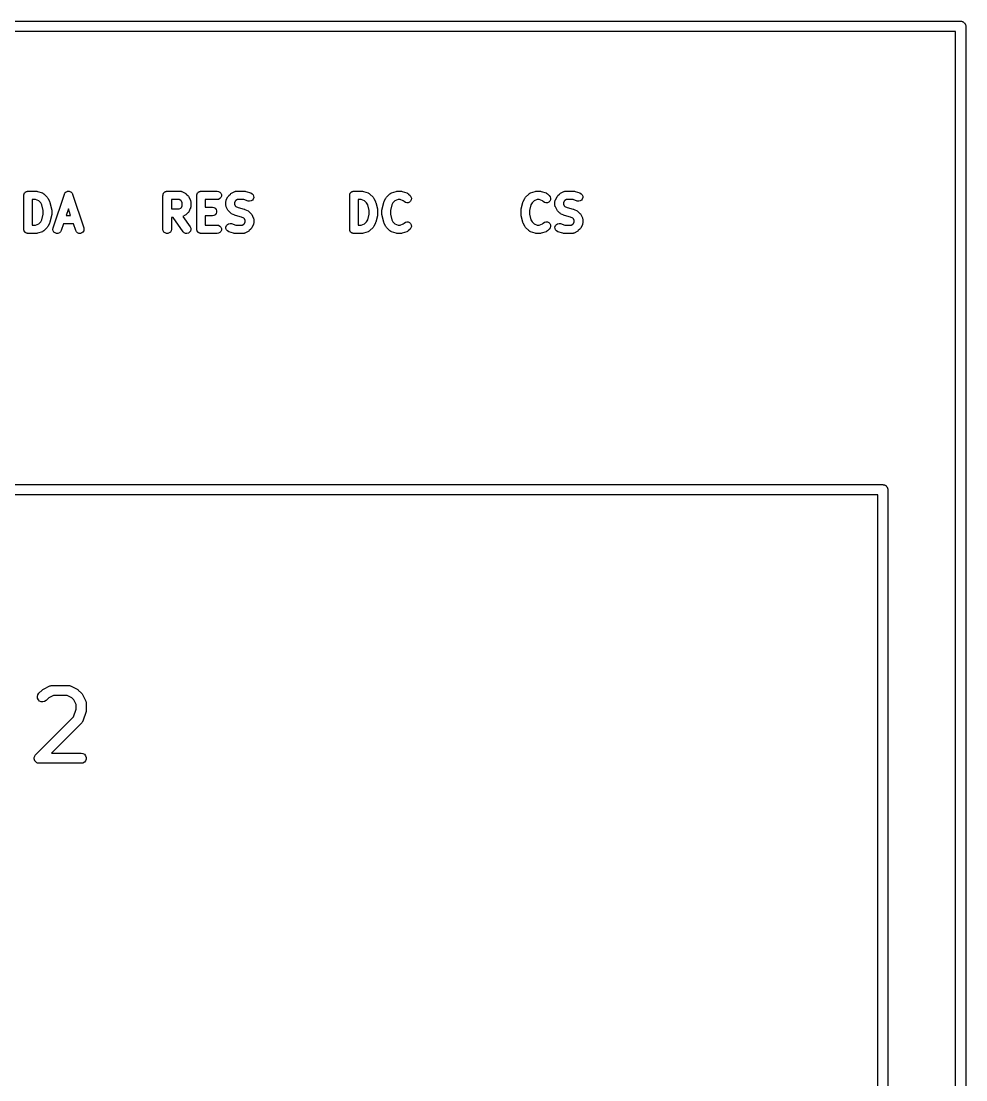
# Model space of a CAD drawing. Extents: x 86 to 333, y -237 to -29.
# Drawn here: x 134.79 to 148.72, y -51.71 to -36.09 of the extents above; entities that cross this region are included whole.
import ezdxf

# ---------------------------------------------------------------- set-up
doc = ezdxf.new("R2010")
doc.units = 0
doc.header["$MEASUREMENT"] = 0
doc.layers.add('BLACK', color=7, linetype='CONTINUOUS')

msp = doc.modelspace()

# ---------------------------------------------------------------- linework, layer by layer
at = {"layer": 'Black'}
for p, q in [((121.35, -36.085), (148.65, -36.085)), ((148.65, -36.085), (148.656, -36.0861)), ((148.656, -36.0861), (148.663, -36.0861)), ((148.663, -36.0861), (148.669, -36.0884)), ((148.669, -36.0884), (148.676, -36.0895)), ((148.676, -36.0895), (148.681, -36.0928)), ((148.575, -36.235), (121.425, -36.235)), ((148.575, -66.785), (148.575, -36.235)), ((148.681, -36.0928), (148.688, -36.095)), ((148.688, -36.095), (148.693, -36.0993)), ((148.693, -36.0993), (148.698, -36.1025)), ((148.698, -36.1025), (148.702, -36.1076)), ((148.702, -36.1076), (148.707, -36.1118)), ((148.707, -36.1118), (148.711, -36.1175)), ((148.711, -36.1175), (148.715, -36.1225)), ((148.715, -36.1225), (148.717, -36.1287)), ((148.717, -36.1287), (148.72, -36.1343)), ((148.72, -36.1343), (148.722, -36.1408)), ((148.722, -36.1408), (148.724, -36.147)), ((148.724, -36.147), (148.724, -36.1535)), ((148.724, -36.1535), (148.725, -36.16)), ((148.725, -36.16), (148.725, -66.86)), ((134.83, -38.6562), (134.831, -38.6508)), ((134.83, -39.1562), (134.83, -38.6562)), ((134.831, -38.6453), (134.833, -38.6402)), ((134.831, -38.6508), (134.831, -38.6453)), ((134.833, -38.6402), (134.834, -38.6348)), ((134.834, -38.6348), (134.837, -38.6301)), ((134.837, -38.6301), (134.839, -38.6249)), ((134.839, -38.6249), (134.842, -38.6208)), ((134.842, -38.6208), (134.845, -38.616)), ((134.845, -38.616), (134.849, -38.6125)), ((134.849, -38.6125), (134.853, -38.6083)), ((134.853, -38.6083), (134.857, -38.6056)), ((134.857, -38.6056), (134.862, -38.6021)), ((134.862, -38.6021), (134.867, -38.6002)), ((134.867, -38.6002), (134.871, -38.5975)), ((134.871, -38.5975), (134.877, -38.5965)), ((134.877, -38.5965), (134.882, -38.5946)), ((134.882, -38.5946), (134.887, -38.5946)), ((134.887, -38.5946), (134.893, -38.5937)), ((134.893, -38.5937), (135.012, -38.5937)), ((134.955, -38.7187), (134.955, -39.0937)), ((135.002, -38.7187), (134.955, -38.7187)), ((135.05, -38.7346), (135.002, -38.7187)), ((135.012, -38.5937), (135.022, -38.5954)), ((135.022, -38.5954), (135.032, -38.5969)), ((135.032, -38.5969), (135.103, -38.6207)), ((135.08, -38.7646), (135.05, -38.7346)), ((135.103, -38.6207), (135.106, -38.6224)), ((135.106, -38.6224), (135.11, -38.6234)), ((135.11, -38.6234), (135.116, -38.6276)), ((135.116, -38.6276), (135.122, -38.631)), ((135.122, -38.631), (135.125, -38.6337)), ((135.125, -38.6337), (135.128, -38.6358)), ((135.128, -38.6358), (135.175, -38.6834)), ((135.175, -38.6834), (135.181, -38.6916)), ((135.181, -38.6916), (135.187, -38.6997)), ((135.187, -38.6997), (135.211, -38.7473)), ((135.262, -39.1364), (135.429, -38.6364)), ((135.429, -38.6364), (135.43, -38.6349)), ((135.43, -38.6332), (135.435, -38.6254)), ((135.43, -38.6349), (135.43, -38.6332)), ((135.435, -38.6254), (135.439, -38.6173)), ((135.439, -38.6173), (135.44, -38.6162)), ((135.44, -38.6162), (135.441, -38.6147)), ((135.441, -38.6147), (135.449, -38.609)), ((135.449, -38.609), (135.455, -38.6029)), ((135.455, -38.6029), (135.457, -38.6023)), ((135.457, -38.6023), (135.458, -38.6012)), ((135.458, -38.6012), (135.467, -38.5983)), ((135.467, -38.5983), (135.476, -38.595)), ((135.476, -38.595), (135.477, -38.5949)), ((135.477, -38.5949), (135.479, -38.5944)), ((135.479, -38.5944), (135.488, -38.5946)), ((135.488, -38.5946), (135.497, -38.5944)), ((135.497, -38.5944), (135.499, -38.5949)), ((135.499, -38.5949), (135.501, -38.595)), ((135.501, -38.595), (135.509, -38.5983)), ((135.509, -38.5983), (135.518, -38.6012)), ((135.518, -38.6012), (135.519, -38.6023)), ((135.519, -38.6023), (135.521, -38.6029)), ((135.521, -38.6029), (135.528, -38.609)), ((135.528, -38.609), (135.535, -38.6147)), ((135.535, -38.6147), (135.536, -38.6162)), ((135.536, -38.6162), (135.537, -38.6173)), ((135.537, -38.6173), (135.541, -38.6254)), ((135.541, -38.6254), (135.546, -38.6332)), ((135.546, -38.6332), (135.547, -38.6349)), ((135.547, -38.6349), (135.547, -38.6364)), ((135.547, -38.6364), (135.714, -39.1364)), ((136.882, -38.6562), (136.883, -38.6508)), ((136.882, -39.1562), (136.882, -38.6562)), ((136.883, -38.6453), (136.885, -38.6402)), ((136.883, -38.6508), (136.883, -38.6453)), ((136.885, -38.6402), (136.886, -38.6348)), ((136.886, -38.6348), (136.889, -38.6301)), ((136.889, -38.6301), (136.891, -38.6249)), ((136.891, -38.6249), (136.894, -38.6208)), ((136.894, -38.6208), (136.897, -38.616)), ((136.897, -38.616), (136.901, -38.6125)), ((136.901, -38.6125), (136.905, -38.6083)), ((136.905, -38.6083), (136.909, -38.6056)), ((136.909, -38.6056), (136.914, -38.6021)), ((136.914, -38.6021), (136.919, -38.6002)), ((136.919, -38.6002), (136.923, -38.5975)), ((136.923, -38.5975), (136.929, -38.5965)), ((136.929, -38.5965), (136.934, -38.5946)), ((136.934, -38.5946), (136.939, -38.5946)), ((136.939, -38.5946), (136.945, -38.5937)), ((136.945, -38.5937), (137.135, -38.5937)), ((137.007, -38.7187), (137.007, -38.8556)), ((137.12, -38.7187), (137.007, -38.7187)), ((137.146, -38.7314), (137.12, -38.7187)), ((137.135, -38.5937), (137.139, -38.5943)), ((137.139, -38.5943), (137.142, -38.5941)), ((137.142, -38.5941), (137.149, -38.5962)), ((137.155, -38.7408), (137.146, -38.7314)), ((137.149, -38.5962), (137.157, -38.5975)), ((137.168, -38.7662), (137.155, -38.7408)), ((137.157, -38.5975), (137.16, -38.5993)), ((137.16, -38.5993), (137.163, -38.6003)), ((137.163, -38.6003), (137.211, -38.6241)), ((137.211, -38.6241), (137.219, -38.6301)), ((137.219, -38.6301), (137.227, -38.6358)), ((137.227, -38.6358), (137.251, -38.6596)), ((137.251, -38.6596), (137.257, -38.6678)), ((137.257, -38.6678), (137.263, -38.6759)), ((137.263, -38.6759), (137.286, -38.7235)), ((137.286, -38.7235), (137.287, -38.7269)), ((137.287, -38.7269), (137.289, -38.7301)), ((137.289, -38.7301), (137.29, -38.7373)), ((137.29, -38.7373), (137.293, -38.7443)), ((137.293, -38.7443), (137.292, -38.7479)), ((137.382, -38.6562), (137.383, -38.6508)), ((137.382, -39.1562), (137.382, -38.6562)), ((137.383, -38.6453), (137.385, -38.6402)), ((137.383, -38.6508), (137.383, -38.6453)), ((137.385, -38.6402), (137.386, -38.6348)), ((137.386, -38.6348), (137.389, -38.6301)), ((137.389, -38.6301), (137.391, -38.6249)), ((137.391, -38.6249), (137.394, -38.6208)), ((137.394, -38.6208), (137.397, -38.616)), ((137.397, -38.616), (137.401, -38.6125)), ((137.401, -38.6125), (137.405, -38.6083)), ((137.405, -38.6083), (137.409, -38.6056)), ((137.409, -38.6056), (137.414, -38.6021)), ((137.414, -38.6021), (137.419, -38.6002)), ((137.419, -38.6002), (137.423, -38.5975)), ((137.423, -38.5975), (137.429, -38.5965)), ((137.429, -38.5965), (137.434, -38.5946)), ((137.434, -38.5946), (137.439, -38.5946)), ((137.439, -38.5946), (137.445, -38.5937)), ((137.445, -38.5937), (137.683, -38.5937)), ((137.683, -38.7187), (137.507, -38.7187)), ((137.507, -38.7187), (137.507, -38.8318)), ((137.683, -38.5937), (137.704, -38.5975)), ((137.704, -38.7149), (137.683, -38.7187)), ((137.704, -38.5975), (137.723, -38.6083)), ((137.723, -38.7041), (137.704, -38.7149)), ((137.723, -38.6083), (137.737, -38.6249)), ((137.737, -38.6874), (137.723, -38.7041)), ((137.737, -38.6249), (137.744, -38.6453)), ((137.744, -38.667), (137.737, -38.6874)), ((137.744, -38.6453), (137.744, -38.667)), ((137.811, -38.7443), (137.813, -38.7373)), ((137.811, -38.7479), (137.811, -38.7443)), ((137.813, -38.7373), (137.815, -38.7301)), ((137.815, -38.7301), (137.816, -38.7269)), ((137.816, -38.7269), (137.817, -38.7235)), ((137.817, -38.7235), (137.841, -38.6759)), ((137.841, -38.6759), (137.847, -38.6678)), ((137.847, -38.6678), (137.853, -38.6596)), ((137.853, -38.6596), (137.877, -38.6358)), ((137.877, -38.6358), (137.885, -38.6301)), ((137.885, -38.6301), (137.893, -38.6241)), ((137.893, -38.6241), (137.941, -38.6003)), ((137.949, -38.7408), (137.936, -38.7662)), ((137.941, -38.6003), (137.944, -38.5993)), ((137.944, -38.5993), (137.947, -38.5975)), ((137.947, -38.5975), (137.954, -38.5962)), ((137.958, -38.7314), (137.949, -38.7408)), ((137.954, -38.5962), (137.961, -38.5941)), ((137.983, -38.7187), (137.958, -38.7314)), ((137.961, -38.5941), (137.965, -38.5943)), ((137.965, -38.5943), (137.969, -38.5937)), ((137.969, -38.5937), (138.088, -38.5937)), ((138.077, -38.7187), (137.983, -38.7187)), ((138.139, -38.7393), (138.077, -38.7187)), ((138.088, -38.5937), (138.097, -38.5954)), ((138.097, -38.5954), (138.107, -38.5969)), ((138.107, -38.5969), (138.179, -38.6207)), ((138.161, -38.7425), (138.139, -38.7393)), ((138.182, -38.7381), (138.161, -38.7425)), ((138.179, -38.6207), (138.198, -38.631)), ((138.201, -38.7268), (138.182, -38.7381)), ((138.198, -38.631), (138.212, -38.6473)), ((138.214, -38.7098), (138.201, -38.7268)), ((138.212, -38.6473), (138.22, -38.6675)), ((138.221, -38.6892), (138.214, -38.7098)), ((138.22, -38.6675), (138.221, -38.6892)), ((139.637, -38.6453), (139.639, -38.6402)), ((139.637, -38.6508), (139.637, -38.6453)), ((139.637, -38.6562), (139.637, -38.6508)), ((139.637, -39.1562), (139.637, -38.6562)), ((139.639, -38.6402), (139.64, -38.6348)), ((139.64, -38.6348), (139.643, -38.6301)), ((139.643, -38.6301), (139.645, -38.6249)), ((139.645, -38.6249), (139.648, -38.6208)), ((139.648, -38.6208), (139.651, -38.616)), ((139.651, -38.616), (139.655, -38.6125)), ((139.655, -38.6125), (139.659, -38.6083)), ((139.659, -38.6083), (139.664, -38.6056)), ((139.664, -38.6056), (139.668, -38.6021)), ((139.668, -38.6021), (139.673, -38.6002)), ((139.673, -38.6002), (139.678, -38.5975)), ((139.678, -38.5975), (139.683, -38.5965)), ((139.683, -38.5965), (139.688, -38.5946)), ((139.688, -38.5946), (139.694, -38.5946)), ((139.694, -38.5946), (139.699, -38.5937)), ((139.699, -38.5937), (139.818, -38.5937)), ((139.762, -38.7187), (139.762, -39.0937)), ((139.808, -38.7187), (139.762, -38.7187)), ((139.856, -38.7346), (139.808, -38.7187)), ((139.818, -38.5937), (139.828, -38.5954)), ((139.828, -38.5954), (139.838, -38.5969)), ((139.838, -38.5969), (139.909, -38.6207)), ((139.886, -38.7646), (139.856, -38.7346)), ((139.909, -38.6207), (139.912, -38.6224)), ((139.912, -38.6224), (139.916, -38.6234)), ((139.916, -38.6234), (139.922, -38.6276)), ((139.922, -38.6276), (139.928, -38.631)), ((139.928, -38.631), (139.931, -38.6337)), ((139.931, -38.6337), (139.934, -38.6358)), ((139.934, -38.6358), (139.981, -38.6834)), ((139.981, -38.6834), (139.987, -38.6916)), ((139.987, -38.6916), (139.993, -38.6997)), ((139.993, -38.6997), (140.017, -38.7473)), ((140.143, -38.7473), (140.167, -38.6997)), ((140.167, -38.6997), (140.173, -38.6916)), ((140.173, -38.6916), (140.179, -38.6834)), ((140.179, -38.6834), (140.226, -38.6358)), ((140.226, -38.6358), (140.229, -38.6337)), ((140.229, -38.6337), (140.232, -38.631)), ((140.232, -38.631), (140.238, -38.6276)), ((140.238, -38.6276), (140.244, -38.6234)), ((140.244, -38.6234), (140.248, -38.6224)), ((140.248, -38.6224), (140.251, -38.6207)), ((140.251, -38.6207), (140.322, -38.5969)), ((140.304, -38.7346), (140.274, -38.7646)), ((140.352, -38.7187), (140.304, -38.7346)), ((140.322, -38.5969), (140.332, -38.5954)), ((140.332, -38.5954), (140.342, -38.5937)), ((140.342, -38.5937), (140.39, -38.5937)), ((140.379, -38.7187), (140.352, -38.7187)), ((140.427, -38.7346), (140.379, -38.7187)), ((140.39, -38.5937), (140.399, -38.5954)), ((140.399, -38.5954), (140.409, -38.5969)), ((140.409, -38.5969), (140.481, -38.6207)), ((140.441, -38.748), (140.427, -38.7346)), ((140.481, -38.6207), (140.484, -38.6224)), ((140.484, -38.6224), (140.487, -38.6234)), ((140.487, -38.6234), (140.493, -38.6276)), ((140.493, -38.6276), (140.5, -38.631)), ((140.5, -38.631), (140.502, -38.6337)), ((140.502, -38.6337), (140.505, -38.6358)), ((140.505, -38.6358), (140.529, -38.6596)), ((140.536, -38.7397), (140.521, -38.755)), ((140.529, -38.6596), (140.541, -38.6774)), ((140.545, -38.72), (140.536, -38.7397)), ((140.541, -38.6774), (140.547, -38.6984)), ((140.547, -38.6984), (140.545, -38.72)), ((142.195, -38.7473), (142.219, -38.6997)), ((142.219, -38.6997), (142.225, -38.6916)), ((142.225, -38.6916), (142.231, -38.6834)), ((142.231, -38.6834), (142.278, -38.6358)), ((142.278, -38.6358), (142.281, -38.6337)), ((142.281, -38.6337), (142.284, -38.631)), ((142.284, -38.631), (142.29, -38.6276)), ((142.29, -38.6276), (142.296, -38.6234)), ((142.296, -38.6234), (142.299, -38.6224)), ((142.299, -38.6224), (142.303, -38.6207)), ((142.303, -38.6207), (142.374, -38.5969)), ((142.356, -38.7346), (142.326, -38.7646)), ((142.404, -38.7187), (142.356, -38.7346)), ((142.374, -38.5969), (142.384, -38.5954)), ((142.384, -38.5954), (142.394, -38.5937)), ((142.394, -38.5937), (142.441, -38.5937)), ((142.431, -38.7187), (142.404, -38.7187)), ((142.479, -38.7346), (142.431, -38.7187)), ((142.441, -38.5937), (142.451, -38.5954)), ((142.451, -38.5954), (142.461, -38.5969)), ((142.461, -38.5969), (142.533, -38.6207)), ((142.492, -38.748), (142.479, -38.7346)), ((142.533, -38.6207), (142.536, -38.6224)), ((142.536, -38.6224), (142.539, -38.6234)), ((142.539, -38.6234), (142.545, -38.6276)), ((142.545, -38.6276), (142.552, -38.631)), ((142.552, -38.631), (142.554, -38.6337)), ((142.554, -38.6337), (142.557, -38.6358)), ((142.557, -38.6358), (142.581, -38.6596)), ((142.588, -38.7397), (142.573, -38.755)), ((142.581, -38.6596), (142.593, -38.6774)), ((142.597, -38.72), (142.588, -38.7397)), ((142.593, -38.6774), (142.599, -38.6984)), ((142.599, -38.6984), (142.597, -38.72)), ((142.665, -38.7443), (142.667, -38.7373)), ((142.665, -38.7479), (142.665, -38.7443)), ((142.667, -38.7373), (142.668, -38.7301)), ((142.668, -38.7301), (142.67, -38.7269)), ((142.67, -38.7269), (142.671, -38.7235)), ((142.671, -38.7235), (142.695, -38.6759)), ((142.695, -38.6759), (142.701, -38.6678)), ((142.701, -38.6678), (142.707, -38.6596)), ((142.707, -38.6596), (142.731, -38.6358)), ((142.731, -38.6358), (142.739, -38.6301)), ((142.739, -38.6301), (142.747, -38.6241)), ((142.747, -38.6241), (142.794, -38.6003)), ((142.802, -38.7408), (142.79, -38.7662)), ((142.794, -38.6003), (142.798, -38.5993)), ((142.798, -38.5993), (142.801, -38.5975)), ((142.801, -38.5975), (142.808, -38.5962)), ((142.812, -38.7314), (142.802, -38.7408)), ((142.808, -38.5962), (142.815, -38.5941)), ((142.837, -38.7187), (142.812, -38.7314)), ((142.815, -38.5941), (142.819, -38.5943)), ((142.819, -38.5943), (142.822, -38.5937)), ((142.822, -38.5937), (142.941, -38.5937)), ((142.931, -38.7187), (142.837, -38.7187)), ((142.993, -38.7393), (142.931, -38.7187)), ((142.941, -38.5937), (142.951, -38.5954)), ((142.951, -38.5954), (142.961, -38.5969)), ((142.961, -38.5969), (143.033, -38.6207)), ((143.015, -38.7425), (142.993, -38.7393)), ((143.036, -38.7381), (143.015, -38.7425)), ((143.033, -38.6207), (143.052, -38.631)), ((143.054, -38.7268), (143.036, -38.7381)), ((143.052, -38.631), (143.066, -38.6473)), ((143.068, -38.7098), (143.054, -38.7268)), ((143.066, -38.6473), (143.074, -38.6675)), ((143.075, -38.6892), (143.068, -38.7098)), ((143.074, -38.6675), (143.075, -38.6892)), ((135.096, -38.7971), (135.08, -38.7646)), ((135.116, -38.8782), (135.096, -38.7971)), ((135.116, -38.9342), (135.116, -38.8782)), ((135.211, -38.7473), (135.213, -38.7538)), ((135.213, -38.7538), (135.215, -38.7601)), ((135.215, -38.7601), (135.239, -38.8553)), ((135.239, -38.8553), (135.24, -38.8629)), ((135.24, -38.8629), (135.241, -38.8705)), ((135.241, -38.8705), (135.241, -38.9419)), ((135.488, -38.8538), (135.456, -38.9508)), ((135.52, -38.9508), (135.488, -38.8538)), ((137.007, -38.8556), (137.12, -38.8556)), ((137.12, -38.8556), (137.146, -38.8429)), ((137.146, -38.8429), (137.155, -38.8335)), ((137.155, -38.8335), (137.168, -38.8081)), ((137.168, -38.8081), (137.168, -38.7662)), ((137.263, -38.8984), (137.257, -38.9065)), ((137.286, -38.8508), (137.263, -38.8984)), ((137.287, -38.8474), (137.286, -38.8508)), ((137.289, -38.8442), (137.287, -38.8474)), ((137.29, -38.837), (137.289, -38.8442)), ((137.293, -38.83), (137.29, -38.837)), ((137.292, -38.7479), (137.293, -38.7514)), ((137.293, -38.8229), (137.292, -38.8264)), ((137.292, -38.8264), (137.293, -38.83)), ((137.293, -38.7514), (137.293, -38.8229)), ((137.507, -38.8318), (137.611, -38.8318)), ((137.611, -38.8318), (137.633, -38.8356)), ((137.633, -38.8356), (137.652, -38.8464)), ((137.652, -38.8464), (137.666, -38.863)), ((137.666, -38.863), (137.673, -38.8834)), ((137.673, -38.8834), (137.673, -38.9051)), ((137.811, -38.7514), (137.811, -38.7479)), ((137.811, -38.799), (137.811, -38.7514)), ((137.811, -38.8026), (137.811, -38.799)), ((137.811, -38.8062), (137.811, -38.8026)), ((137.813, -38.8132), (137.811, -38.8062)), ((137.815, -38.8204), (137.813, -38.8132)), ((137.816, -38.8235), (137.815, -38.8204)), ((137.817, -38.827), (137.816, -38.8235)), ((137.841, -38.8746), (137.817, -38.827)), ((137.847, -38.8827), (137.841, -38.8746)), ((137.853, -38.8909), (137.847, -38.8827)), ((137.877, -38.9147), (137.853, -38.8909)), ((137.936, -38.7662), (137.936, -38.7843)), ((137.936, -38.7843), (137.949, -38.8096)), ((137.949, -38.8096), (137.958, -38.8191)), ((137.958, -38.8191), (137.99, -38.8353)), ((137.99, -38.8353), (138.079, -38.8575)), ((138.079, -38.8575), (138.085, -38.8602)), ((138.085, -38.8602), (138.092, -38.8622)), ((138.092, -38.8622), (138.139, -38.886)), ((138.139, -38.886), (138.147, -38.892)), ((138.147, -38.892), (138.156, -38.8977)), ((138.156, -38.8977), (138.179, -38.9215)), ((139.902, -38.7971), (139.886, -38.7646)), ((139.922, -38.8782), (139.902, -38.7971)), ((139.922, -38.9342), (139.922, -38.8782)), ((140.017, -38.7473), (140.019, -38.7538)), ((140.019, -38.7538), (140.022, -38.7601)), ((140.022, -38.7601), (140.045, -38.8553)), ((140.045, -38.8553), (140.046, -38.8629)), ((140.046, -38.8629), (140.047, -38.8705)), ((140.047, -38.8705), (140.047, -38.9419)), ((140.113, -38.8705), (140.114, -38.8629)), ((140.113, -38.9419), (140.113, -38.8705)), ((140.114, -38.8629), (140.115, -38.8553)), ((140.115, -38.8553), (140.138, -38.7601)), ((140.138, -38.7601), (140.141, -38.7538)), ((140.141, -38.7538), (140.143, -38.7473)), ((140.258, -38.7971), (140.238, -38.8782)), ((140.238, -38.8782), (140.238, -38.9342)), ((140.274, -38.7646), (140.258, -38.7971)), ((140.458, -38.7605), (140.441, -38.748)), ((140.479, -38.7661), (140.458, -38.7605)), ((140.501, -38.7642), (140.479, -38.7661)), ((140.521, -38.755), (140.501, -38.7642)), ((142.165, -38.8705), (142.166, -38.8629)), ((142.165, -38.9419), (142.165, -38.8705)), ((142.166, -38.8629), (142.167, -38.8553)), ((142.167, -38.8553), (142.19, -38.7601)), ((142.19, -38.7601), (142.193, -38.7538)), ((142.193, -38.7538), (142.195, -38.7473)), ((142.31, -38.7971), (142.29, -38.8782)), ((142.29, -38.8782), (142.29, -38.9342)), ((142.326, -38.7646), (142.31, -38.7971)), ((142.51, -38.7605), (142.492, -38.748)), ((142.531, -38.7661), (142.51, -38.7605)), ((142.553, -38.7642), (142.531, -38.7661)), ((142.573, -38.755), (142.553, -38.7642)), ((142.665, -38.7514), (142.665, -38.7479)), ((142.665, -38.799), (142.665, -38.7514)), ((142.665, -38.8026), (142.665, -38.799)), ((142.665, -38.8062), (142.665, -38.8026)), ((142.667, -38.8132), (142.665, -38.8062)), ((142.668, -38.8204), (142.667, -38.8132)), ((142.67, -38.8235), (142.668, -38.8204)), ((142.671, -38.827), (142.67, -38.8235)), ((142.695, -38.8746), (142.671, -38.827)), ((142.701, -38.8827), (142.695, -38.8746)), ((142.707, -38.8909), (142.701, -38.8827)), ((142.731, -38.9147), (142.707, -38.8909)), ((142.79, -38.7662), (142.79, -38.7843)), ((142.79, -38.7843), (142.802, -38.8096)), ((142.802, -38.8096), (142.812, -38.8191)), ((142.812, -38.8191), (142.844, -38.8353)), ((142.844, -38.8353), (142.933, -38.8575)), ((142.933, -38.8575), (142.939, -38.8602)), ((142.939, -38.8602), (142.946, -38.8622)), ((142.946, -38.8622), (142.993, -38.886)), ((142.993, -38.886), (143.001, -38.892)), ((143.001, -38.892), (143.009, -38.8977)), ((143.009, -38.8977), (143.033, -38.9215)), ((135.05, -39.0778), (135.08, -39.0477)), ((135.08, -39.0477), (135.096, -39.0153)), ((135.096, -39.0153), (135.116, -38.9342)), ((135.213, -39.0585), (135.211, -39.0651)), ((135.215, -39.0523), (135.213, -39.0585)), ((135.239, -38.9571), (135.215, -39.0523)), ((135.24, -38.9494), (135.239, -38.9571)), ((135.241, -38.9419), (135.24, -38.9494)), ((135.456, -38.9508), (135.52, -38.9508)), ((137.031, -38.9806), (137.007, -38.9806)), ((137.007, -38.9806), (137.007, -39.1562)), ((137.179, -39.192), (137.031, -38.9806)), ((137.211, -38.9502), (137.175, -38.9681)), ((137.175, -38.9681), (137.282, -39.1203)), ((137.219, -38.9442), (137.211, -38.9502)), ((137.227, -38.9385), (137.219, -38.9442)), ((137.251, -38.9147), (137.227, -38.9385)), ((137.257, -38.9065), (137.251, -38.9147)), ((137.611, -38.9568), (137.507, -38.9568)), ((137.507, -38.9568), (137.507, -39.0937)), ((137.633, -38.953), (137.611, -38.9568)), ((137.652, -38.9422), (137.633, -38.953)), ((137.666, -38.9255), (137.652, -38.9422)), ((137.673, -38.9051), (137.666, -38.9255)), ((137.885, -38.9204), (137.877, -38.9147)), ((137.893, -38.9264), (137.885, -38.9204)), ((137.941, -38.9502), (137.893, -38.9264)), ((137.947, -38.9521), (137.941, -38.9502)), ((137.953, -38.9549), (137.947, -38.9521)), ((138.042, -38.9771), (137.953, -38.9549)), ((138.074, -38.9933), (138.042, -38.9771)), ((138.084, -39.0027), (138.074, -38.9933)), ((138.097, -39.0281), (138.084, -39.0027)), ((138.084, -39.0715), (138.097, -39.0462)), ((138.097, -39.0462), (138.097, -39.0281)), ((138.179, -38.9215), (138.185, -38.9297)), ((138.185, -38.9297), (138.191, -38.9378)), ((138.191, -38.9378), (138.215, -38.9854)), ((138.215, -38.9854), (138.216, -38.9888)), ((138.216, -38.9888), (138.218, -38.992)), ((138.218, -38.992), (138.219, -38.9992)), ((138.219, -38.9992), (138.221, -39.0062)), ((138.221, -39.0062), (138.221, -39.0098)), ((138.221, -39.0098), (138.222, -39.0133)), ((138.222, -39.0133), (138.222, -39.061)), ((139.856, -39.0778), (139.886, -39.0477)), ((139.886, -39.0477), (139.902, -39.0153)), ((139.902, -39.0153), (139.922, -38.9342)), ((140.019, -39.0585), (140.017, -39.0651)), ((140.022, -39.0523), (140.019, -39.0585)), ((140.045, -38.9571), (140.022, -39.0523)), ((140.046, -38.9494), (140.045, -38.9571)), ((140.047, -38.9419), (140.046, -38.9494)), ((140.114, -38.9494), (140.113, -38.9419)), ((140.115, -38.9571), (140.114, -38.9494)), ((140.138, -39.0523), (140.115, -38.9571)), ((140.141, -39.0585), (140.138, -39.0523)), ((140.143, -39.0651), (140.141, -39.0585)), ((140.238, -38.9342), (140.258, -39.0153)), ((140.258, -39.0153), (140.274, -39.0477)), ((140.274, -39.0477), (140.304, -39.0778)), ((140.441, -39.0644), (140.458, -39.0519)), ((140.458, -39.0519), (140.479, -39.0463)), ((140.479, -39.0463), (140.501, -39.0482)), ((140.501, -39.0482), (140.521, -39.0574)), ((140.521, -39.0574), (140.536, -39.0727)), ((142.166, -38.9494), (142.165, -38.9419)), ((142.167, -38.9571), (142.166, -38.9494)), ((142.19, -39.0523), (142.167, -38.9571)), ((142.193, -39.0585), (142.19, -39.0523)), ((142.195, -39.0651), (142.193, -39.0585)), ((142.29, -38.9342), (142.31, -39.0153)), ((142.31, -39.0153), (142.326, -39.0477)), ((142.326, -39.0477), (142.356, -39.0778)), ((142.492, -39.0644), (142.51, -39.0519)), ((142.51, -39.0519), (142.531, -39.0463)), ((142.531, -39.0463), (142.553, -39.0482)), ((142.553, -39.0482), (142.573, -39.0574)), ((142.573, -39.0574), (142.588, -39.0727)), ((142.739, -38.9204), (142.731, -38.9147)), ((142.747, -38.9264), (142.739, -38.9204)), ((142.794, -38.9502), (142.747, -38.9264)), ((142.801, -38.9521), (142.794, -38.9502)), ((142.807, -38.9549), (142.801, -38.9521)), ((142.896, -38.9771), (142.807, -38.9549)), ((142.928, -38.9933), (142.896, -38.9771)), ((142.938, -39.0027), (142.928, -38.9933)), ((142.95, -39.0281), (142.938, -39.0027)), ((142.938, -39.0715), (142.95, -39.0462)), ((142.95, -39.0462), (142.95, -39.0281)), ((143.033, -38.9215), (143.039, -38.9297)), ((143.039, -38.9297), (143.045, -38.9378)), ((143.045, -38.9378), (143.069, -38.9854)), ((143.069, -38.9854), (143.07, -38.9888)), ((143.07, -38.9888), (143.072, -38.992)), ((143.072, -38.992), (143.073, -38.9992)), ((143.073, -38.9992), (143.075, -39.0062)), ((143.075, -39.0062), (143.075, -39.0098)), ((143.075, -39.0098), (143.075, -39.0133)), ((143.075, -39.0133), (143.075, -39.061)), ((134.831, -39.1616), (134.83, -39.1562)), ((134.831, -39.167), (134.831, -39.1616)), ((134.833, -39.1722), (134.831, -39.167)), ((134.834, -39.1776), (134.833, -39.1722)), ((134.837, -39.1823), (134.834, -39.1776)), ((134.839, -39.1874), (134.837, -39.1823)), ((134.842, -39.1916), (134.839, -39.1874)), ((134.845, -39.1964), (134.842, -39.1916)), ((134.849, -39.1999), (134.845, -39.1964)), ((134.853, -39.2041), (134.849, -39.1999)), ((134.857, -39.2068), (134.853, -39.2041)), ((134.862, -39.2103), (134.857, -39.2068)), ((134.867, -39.2122), (134.862, -39.2103)), ((134.871, -39.2149), (134.867, -39.2122)), ((134.877, -39.2159), (134.871, -39.2149)), ((134.955, -39.0937), (135.002, -39.0937)), ((135.002, -39.0937), (135.05, -39.0778)), ((135.103, -39.1917), (135.032, -39.2155)), ((135.106, -39.19), (135.103, -39.1917)), ((135.11, -39.189), (135.106, -39.19)), ((135.116, -39.1848), (135.11, -39.189)), ((135.122, -39.1813), (135.116, -39.1848)), ((135.125, -39.1786), (135.122, -39.1813)), ((135.128, -39.1766), (135.125, -39.1786)), ((135.175, -39.129), (135.128, -39.1766)), ((135.181, -39.1208), (135.175, -39.129)), ((135.187, -39.1127), (135.181, -39.1208)), ((135.211, -39.0651), (135.187, -39.1127)), ((135.259, -39.1579), (135.262, -39.1364)), ((135.263, -39.1792), (135.259, -39.1579)), ((135.275, -39.1977), (135.263, -39.1792)), ((135.292, -39.2111), (135.275, -39.1977)), ((135.312, -39.218), (135.292, -39.2111)), ((135.354, -39.2094), (135.334, -39.2174)), ((135.37, -39.195), (135.354, -39.2094)), ((135.381, -39.176), (135.37, -39.195)), ((135.414, -39.0758), (135.381, -39.176)), ((135.562, -39.0758), (135.414, -39.0758)), ((135.595, -39.176), (135.562, -39.0758)), ((135.606, -39.195), (135.595, -39.176)), ((135.622, -39.2094), (135.606, -39.195)), ((135.642, -39.2174), (135.622, -39.2094)), ((135.685, -39.2111), (135.664, -39.218)), ((135.702, -39.1977), (135.685, -39.2111)), ((135.713, -39.1792), (135.702, -39.1977)), ((135.717, -39.1579), (135.713, -39.1792)), ((135.714, -39.1364), (135.717, -39.1579)), ((136.886, -39.1776), (136.882, -39.1562)), ((136.897, -39.1964), (136.886, -39.1776)), ((136.914, -39.2103), (136.897, -39.1964)), ((136.934, -39.2177), (136.914, -39.2103)), ((136.976, -39.2103), (136.956, -39.2177)), ((136.993, -39.1964), (136.976, -39.2103)), ((137.003, -39.1776), (136.993, -39.1964)), ((137.007, -39.1562), (137.003, -39.1776)), ((137.195, -39.2074), (137.179, -39.192)), ((137.214, -39.2166), (137.195, -39.2074)), ((137.257, -39.2128), (137.236, -39.2185)), ((137.275, -39.2004), (137.257, -39.2128)), ((137.287, -39.1826), (137.275, -39.2004)), ((137.282, -39.1203), (137.291, -39.14)), ((137.293, -39.1616), (137.287, -39.1826)), ((137.291, -39.14), (137.293, -39.1616)), ((137.383, -39.1616), (137.382, -39.1562)), ((137.383, -39.167), (137.383, -39.1616)), ((137.385, -39.1722), (137.383, -39.167)), ((137.386, -39.1776), (137.385, -39.1722)), ((137.389, -39.1823), (137.386, -39.1776)), ((137.391, -39.1874), (137.389, -39.1823)), ((137.394, -39.1916), (137.391, -39.1874)), ((137.397, -39.1964), (137.394, -39.1916)), ((137.401, -39.1999), (137.397, -39.1964)), ((137.405, -39.2041), (137.401, -39.1999)), ((137.409, -39.2068), (137.405, -39.2041)), ((137.414, -39.2103), (137.409, -39.2068)), ((137.419, -39.2122), (137.414, -39.2103)), ((137.423, -39.2149), (137.419, -39.2122)), ((137.429, -39.2159), (137.423, -39.2149)), ((137.507, -39.0937), (137.683, -39.0937)), ((137.683, -39.0937), (137.704, -39.0975)), ((137.704, -39.2149), (137.683, -39.2187)), ((137.704, -39.0975), (137.723, -39.1083)), ((137.723, -39.2041), (137.704, -39.2149)), ((137.723, -39.1083), (137.737, -39.1249)), ((137.737, -39.1874), (137.723, -39.2041)), ((137.737, -39.1249), (137.744, -39.1453)), ((137.744, -39.167), (137.737, -39.1874)), ((137.744, -39.1453), (137.744, -39.167)), ((137.812, -39.1232), (137.818, -39.1026)), ((137.812, -39.1449), (137.812, -39.1232)), ((137.82, -39.1651), (137.812, -39.1449)), ((137.818, -39.1026), (137.832, -39.0856)), ((137.834, -39.1813), (137.82, -39.1651)), ((137.832, -39.0856), (137.85, -39.0743)), ((137.854, -39.1917), (137.834, -39.1813)), ((137.85, -39.0743), (137.872, -39.0699)), ((137.925, -39.2155), (137.854, -39.1917)), ((137.872, -39.0699), (137.893, -39.0731)), ((137.893, -39.0731), (137.955, -39.0937)), ((137.955, -39.0937), (138.049, -39.0937)), ((138.049, -39.0937), (138.074, -39.081)), ((138.074, -39.081), (138.084, -39.0715)), ((138.085, -39.2149), (138.078, -39.2162)), ((138.088, -39.2131), (138.085, -39.2149)), ((138.092, -39.2121), (138.088, -39.2131)), ((138.139, -39.1883), (138.092, -39.2121)), ((138.147, -39.1823), (138.139, -39.1883)), ((138.156, -39.1766), (138.147, -39.1823)), ((138.179, -39.1528), (138.156, -39.1766)), ((138.185, -39.1446), (138.179, -39.1528)), ((138.191, -39.1365), (138.185, -39.1446)), ((138.215, -39.0889), (138.191, -39.1365)), ((138.216, -39.0854), (138.215, -39.0889)), ((138.218, -39.0823), (138.216, -39.0854)), ((138.219, -39.0751), (138.218, -39.0823)), ((138.221, -39.0681), (138.219, -39.0751)), ((138.222, -39.061), (138.221, -39.0645)), ((138.221, -39.0645), (138.221, -39.0681)), ((139.637, -39.1616), (139.637, -39.1562)), ((139.637, -39.167), (139.637, -39.1616)), ((139.639, -39.1722), (139.637, -39.167)), ((139.64, -39.1776), (139.639, -39.1722)), ((139.643, -39.1823), (139.64, -39.1776)), ((139.645, -39.1874), (139.643, -39.1823)), ((139.648, -39.1916), (139.645, -39.1874)), ((139.651, -39.1964), (139.648, -39.1916)), ((139.655, -39.1999), (139.651, -39.1964)), ((139.659, -39.2041), (139.655, -39.1999)), ((139.664, -39.2068), (139.659, -39.2041)), ((139.668, -39.2103), (139.664, -39.2068)), ((139.673, -39.2122), (139.668, -39.2103)), ((139.678, -39.2149), (139.673, -39.2122)), ((139.683, -39.2159), (139.678, -39.2149)), ((139.762, -39.0937), (139.808, -39.0937)), ((139.808, -39.0937), (139.856, -39.0778)), ((139.909, -39.1917), (139.838, -39.2155)), ((139.912, -39.19), (139.909, -39.1917)), ((139.916, -39.189), (139.912, -39.19)), ((139.922, -39.1848), (139.916, -39.189)), ((139.928, -39.1813), (139.922, -39.1848)), ((139.931, -39.1786), (139.928, -39.1813)), ((139.934, -39.1766), (139.931, -39.1786)), ((139.981, -39.129), (139.934, -39.1766)), ((139.987, -39.1208), (139.981, -39.129)), ((139.993, -39.1127), (139.987, -39.1208)), ((140.017, -39.0651), (139.993, -39.1127)), ((140.167, -39.1127), (140.143, -39.0651)), ((140.173, -39.1208), (140.167, -39.1127)), ((140.179, -39.129), (140.173, -39.1208)), ((140.226, -39.1766), (140.179, -39.129)), ((140.229, -39.1786), (140.226, -39.1766)), ((140.232, -39.1813), (140.229, -39.1786)), ((140.238, -39.1848), (140.232, -39.1813)), ((140.244, -39.189), (140.238, -39.1848)), ((140.248, -39.19), (140.244, -39.189)), ((140.251, -39.1917), (140.248, -39.19)), ((140.322, -39.2155), (140.251, -39.1917)), ((140.304, -39.0778), (140.352, -39.0937)), ((140.352, -39.0937), (140.379, -39.0937)), ((140.379, -39.0937), (140.427, -39.0778)), ((140.481, -39.1917), (140.409, -39.2155)), ((140.427, -39.0778), (140.441, -39.0644)), ((140.484, -39.19), (140.481, -39.1917)), ((140.487, -39.189), (140.484, -39.19)), ((140.493, -39.1848), (140.487, -39.189)), ((140.5, -39.1813), (140.493, -39.1848)), ((140.502, -39.1786), (140.5, -39.1813)), ((140.505, -39.1766), (140.502, -39.1786)), ((140.529, -39.1528), (140.505, -39.1766)), ((140.541, -39.135), (140.529, -39.1528)), ((140.536, -39.0727), (140.545, -39.0924)), ((140.547, -39.114), (140.541, -39.135)), ((140.545, -39.0924), (140.547, -39.114)), ((142.219, -39.1127), (142.195, -39.0651)), ((142.225, -39.1208), (142.219, -39.1127)), ((142.231, -39.129), (142.225, -39.1208)), ((142.278, -39.1766), (142.231, -39.129)), ((142.281, -39.1786), (142.278, -39.1766)), ((142.284, -39.1813), (142.281, -39.1786)), ((142.29, -39.1848), (142.284, -39.1813)), ((142.296, -39.189), (142.29, -39.1848)), ((142.299, -39.19), (142.296, -39.189)), ((142.303, -39.1917), (142.299, -39.19)), ((142.374, -39.2155), (142.303, -39.1917)), ((142.356, -39.0778), (142.404, -39.0937)), ((142.404, -39.0937), (142.431, -39.0937)), ((142.431, -39.0937), (142.479, -39.0778)), ((142.533, -39.1917), (142.461, -39.2155)), ((142.479, -39.0778), (142.492, -39.0644)), ((142.536, -39.19), (142.533, -39.1917)), ((142.539, -39.189), (142.536, -39.19)), ((142.545, -39.1848), (142.539, -39.189)), ((142.552, -39.1813), (142.545, -39.1848)), ((142.554, -39.1786), (142.552, -39.1813)), ((142.557, -39.1766), (142.554, -39.1786)), ((142.581, -39.1528), (142.557, -39.1766)), ((142.593, -39.135), (142.581, -39.1528)), ((142.588, -39.0727), (142.597, -39.0924)), ((142.599, -39.114), (142.593, -39.135)), ((142.597, -39.0924), (142.599, -39.114)), ((142.665, -39.1232), (142.672, -39.1026)), ((142.666, -39.1449), (142.665, -39.1232)), ((142.674, -39.1651), (142.666, -39.1449)), ((142.672, -39.1026), (142.686, -39.0856)), ((142.688, -39.1813), (142.674, -39.1651)), ((142.686, -39.0856), (142.704, -39.0743)), ((142.707, -39.1917), (142.688, -39.1813)), ((142.704, -39.0743), (142.725, -39.0699)), ((142.779, -39.2155), (142.707, -39.1917)), ((142.725, -39.0699), (142.747, -39.0731)), ((142.747, -39.0731), (142.809, -39.0937)), ((142.809, -39.0937), (142.903, -39.0937)), ((142.903, -39.0937), (142.928, -39.081)), ((142.928, -39.081), (142.938, -39.0715)), ((142.939, -39.2149), (142.932, -39.2162)), ((142.942, -39.2131), (142.939, -39.2149)), ((142.946, -39.2121), (142.942, -39.2131)), ((142.993, -39.1883), (142.946, -39.2121)), ((143.001, -39.1823), (142.993, -39.1883)), ((143.009, -39.1766), (143.001, -39.1823)), ((143.033, -39.1528), (143.009, -39.1766)), ((143.039, -39.1446), (143.033, -39.1528)), ((143.045, -39.1365), (143.039, -39.1446)), ((143.069, -39.0889), (143.045, -39.1365)), ((143.07, -39.0854), (143.069, -39.0889)), ((143.072, -39.0823), (143.07, -39.0854)), ((143.073, -39.0751), (143.072, -39.0823)), ((143.075, -39.0681), (143.073, -39.0751)), ((143.075, -39.061), (143.075, -39.0645)), ((143.075, -39.0645), (143.075, -39.0681)), ((134.882, -39.2177), (134.877, -39.2159)), ((134.887, -39.2177), (134.882, -39.2177)), ((134.893, -39.2187), (134.887, -39.2177)), ((135.012, -39.2187), (134.893, -39.2187)), ((135.022, -39.217), (135.012, -39.2187)), ((135.032, -39.2155), (135.022, -39.217)), ((135.334, -39.2174), (135.312, -39.218)), ((135.664, -39.218), (135.642, -39.2174)), ((136.956, -39.2177), (136.934, -39.2177)), ((137.236, -39.2185), (137.214, -39.2166)), ((137.434, -39.2177), (137.429, -39.2159)), ((137.439, -39.2177), (137.434, -39.2177)), ((137.445, -39.2187), (137.439, -39.2177)), ((137.683, -39.2187), (137.445, -39.2187)), ((137.935, -39.217), (137.925, -39.2155)), ((137.945, -39.2187), (137.935, -39.217)), ((138.064, -39.2187), (137.945, -39.2187)), ((138.067, -39.2181), (138.064, -39.2187)), ((138.071, -39.2183), (138.067, -39.2181)), ((138.078, -39.2162), (138.071, -39.2183)), ((139.688, -39.2177), (139.683, -39.2159)), ((139.694, -39.2177), (139.688, -39.2177)), ((139.699, -39.2187), (139.694, -39.2177)), ((139.818, -39.2187), (139.699, -39.2187)), ((139.828, -39.217), (139.818, -39.2187)), ((139.838, -39.2155), (139.828, -39.217)), ((140.332, -39.217), (140.322, -39.2155)), ((140.342, -39.2187), (140.332, -39.217)), ((140.39, -39.2187), (140.342, -39.2187)), ((140.399, -39.217), (140.39, -39.2187)), ((140.409, -39.2155), (140.399, -39.217)), ((142.384, -39.217), (142.374, -39.2155)), ((142.394, -39.2187), (142.384, -39.217)), ((142.441, -39.2187), (142.394, -39.2187)), ((142.451, -39.217), (142.441, -39.2187)), ((142.461, -39.2155), (142.451, -39.217)), ((142.789, -39.217), (142.779, -39.2155)), ((142.799, -39.2187), (142.789, -39.217)), ((142.918, -39.2187), (142.799, -39.2187)), ((142.921, -39.2181), (142.918, -39.2187)), ((142.925, -39.2183), (142.921, -39.2181)), ((142.932, -39.2162), (142.925, -39.2183)), ((122.5, -42.925), (147.5, -42.925)), ((147.5, -42.925), (147.506, -42.9261)), ((147.506, -42.9261), (147.513, -42.9261)), ((147.513, -42.9261), (147.519, -42.9284)), ((147.519, -42.9284), (147.526, -42.9295)), ((147.526, -42.9295), (147.531, -42.9328)), ((147.531, -42.9328), (147.537, -42.935)), ((147.537, -42.935), (147.543, -42.9393)), ((147.543, -42.9393), (147.548, -42.9425)), ((147.548, -42.9425), (147.552, -42.9476)), ((147.552, -42.9476), (147.557, -42.9518)), ((147.557, -42.9518), (147.561, -42.9575)), ((147.561, -42.9575), (147.565, -42.9625)), ((147.565, -42.9625), (147.567, -42.9687)), ((147.425, -43.075), (122.575, -43.075)), ((147.425, -51.4), (147.425, -43.075)), ((147.567, -42.9687), (147.57, -42.9743)), ((147.57, -42.9743), (147.572, -42.9808)), ((147.572, -42.9808), (147.574, -42.987)), ((147.574, -42.987), (147.574, -42.9935)), ((147.574, -42.9935), (147.575, -43)), ((147.575, -43), (147.575, -51.4)), ((135.119, -45.9429), (135.215, -45.8953)), ((135.215, -45.8953), (135.219, -45.8941)), ((135.219, -45.8941), (135.222, -45.8919)), ((135.222, -45.8919), (135.231, -45.8904)), ((135.231, -45.8904), (135.24, -45.8879)), ((135.24, -45.8879), (135.244, -45.8881)), ((135.244, -45.8881), (135.248, -45.8874)), ((135.248, -45.8874), (135.486, -45.8874)), ((135.486, -45.8874), (135.49, -45.8881)), ((135.49, -45.8881), (135.495, -45.8879)), ((135.495, -45.8879), (135.503, -45.8904)), ((135.503, -45.8904), (135.512, -45.8919)), ((135.512, -45.8919), (135.516, -45.8941)), ((135.516, -45.8941), (135.52, -45.8953)), ((135.52, -45.8953), (135.615, -45.9429)), ((135.031, -46.0511), (135.037, -46.0259)), ((135.033, -46.077), (135.031, -46.0511)), ((135.044, -46.1006), (135.033, -46.077)), ((135.037, -46.0259), (135.052, -46.0046)), ((135.052, -46.0046), (135.1, -45.957)), ((135.1, -45.957), (135.11, -45.9501)), ((135.11, -45.9501), (135.119, -45.9429)), ((135.197, -46.0716), (135.158, -46.1107)), ((135.266, -46.0374), (135.197, -46.0716)), ((135.468, -46.0374), (135.266, -46.0374)), ((135.537, -46.0716), (135.468, -46.0374)), ((135.567, -46.102), (135.537, -46.0716)), ((135.615, -45.9429), (135.625, -45.9501)), ((135.625, -45.9501), (135.634, -45.957)), ((135.634, -45.957), (135.682, -46.0046)), ((135.682, -46.0046), (135.689, -46.0144)), ((135.689, -46.0144), (135.696, -46.0241)), ((135.696, -46.0241), (135.744, -46.1193)), ((135.062, -46.1191), (135.044, -46.1006)), ((135.086, -46.1301), (135.062, -46.1191)), ((135.112, -46.1323), (135.086, -46.1301)), ((135.137, -46.1256), (135.112, -46.1323)), ((135.158, -46.1107), (135.137, -46.1256)), ((135.563, -46.3504), (135.602, -46.2359)), ((135.602, -46.1706), (135.567, -46.102)), ((135.602, -46.2359), (135.602, -46.1706)), ((135.744, -46.1193), (135.745, -46.1235)), ((135.745, -46.1235), (135.747, -46.1272)), ((135.747, -46.1272), (135.749, -46.1359)), ((135.749, -46.1359), (135.751, -46.1443)), ((135.751, -46.1443), (135.751, -46.1486)), ((135.751, -46.1486), (135.752, -46.1529)), ((135.752, -46.1529), (135.752, -46.2481)), ((135.005, -46.9093), (135.563, -46.3504)), ((135.748, -46.2718), (135.7, -46.4147)), ((135.75, -46.2599), (135.748, -46.2718)), ((135.752, -46.2481), (135.75, -46.2599)), ((135.682, -46.444), (135.239, -46.8874)), ((135.685, -46.4404), (135.682, -46.444)), ((135.688, -46.4376), (135.685, -46.4404)), ((135.692, -46.4299), (135.688, -46.4376)), ((135.697, -46.4226), (135.692, -46.4299)), ((135.698, -46.4185), (135.697, -46.4226)), ((135.7, -46.4147), (135.698, -46.4185)), ((134.983, -46.9558), (134.984, -46.9527)), ((134.984, -46.9656), (134.983, -46.9558)), ((134.984, -46.9494), (134.987, -46.9401)), ((134.984, -46.9527), (134.984, -46.9494)), ((134.984, -46.9754), (134.984, -46.9656)), ((134.985, -46.9785), (134.984, -46.9754)), ((134.985, -46.9818), (134.985, -46.9785)), ((134.989, -46.9907), (134.985, -46.9818)), ((134.987, -46.9401), (134.99, -46.9307)), ((134.993, -46.9999), (134.989, -46.9907)), ((134.99, -46.9307), (134.992, -46.928)), ((134.992, -46.928), (134.993, -46.9249)), ((134.993, -46.9249), (134.999, -46.9174)), ((134.995, -47.0024), (134.993, -46.9999)), ((134.996, -47.0054), (134.995, -47.0024)), ((135.003, -47.0123), (134.996, -47.0054)), ((134.999, -46.9174), (135.005, -46.9093)), ((135.009, -47.0198), (135.003, -47.0123)), ((135.012, -47.0215), (135.009, -47.0198)), ((135.015, -47.0238), (135.012, -47.0215)), ((135.023, -47.028), (135.015, -47.0238)), ((135.239, -46.8874), (135.677, -46.8874)), ((135.677, -46.8874), (135.702, -46.8919)), ((135.702, -46.8919), (135.725, -46.9049)), ((135.725, -47.0198), (135.702, -47.0329)), ((135.725, -46.9049), (135.742, -46.9249)), ((135.742, -46.9999), (135.725, -47.0198)), ((135.742, -46.9249), (135.751, -46.9494)), ((135.751, -46.9754), (135.742, -46.9999)), ((135.751, -46.9494), (135.751, -46.9754)), ((135.032, -47.0329), (135.023, -47.028)), ((135.035, -47.0334), (135.032, -47.0329)), ((135.038, -47.0348), (135.035, -47.0334)), ((135.048, -47.0357), (135.038, -47.0348)), ((135.058, -47.0374), (135.048, -47.0357)), ((135.677, -47.0374), (135.058, -47.0374)), ((135.702, -47.0329), (135.677, -47.0374)), ((147.425, -59.725), (147.425, -51.4)), ((147.575, -51.4), (147.575, -59.8))]:
    msp.add_line(p, q, dxfattribs=at)

doc.saveas('drawing.dxf')
